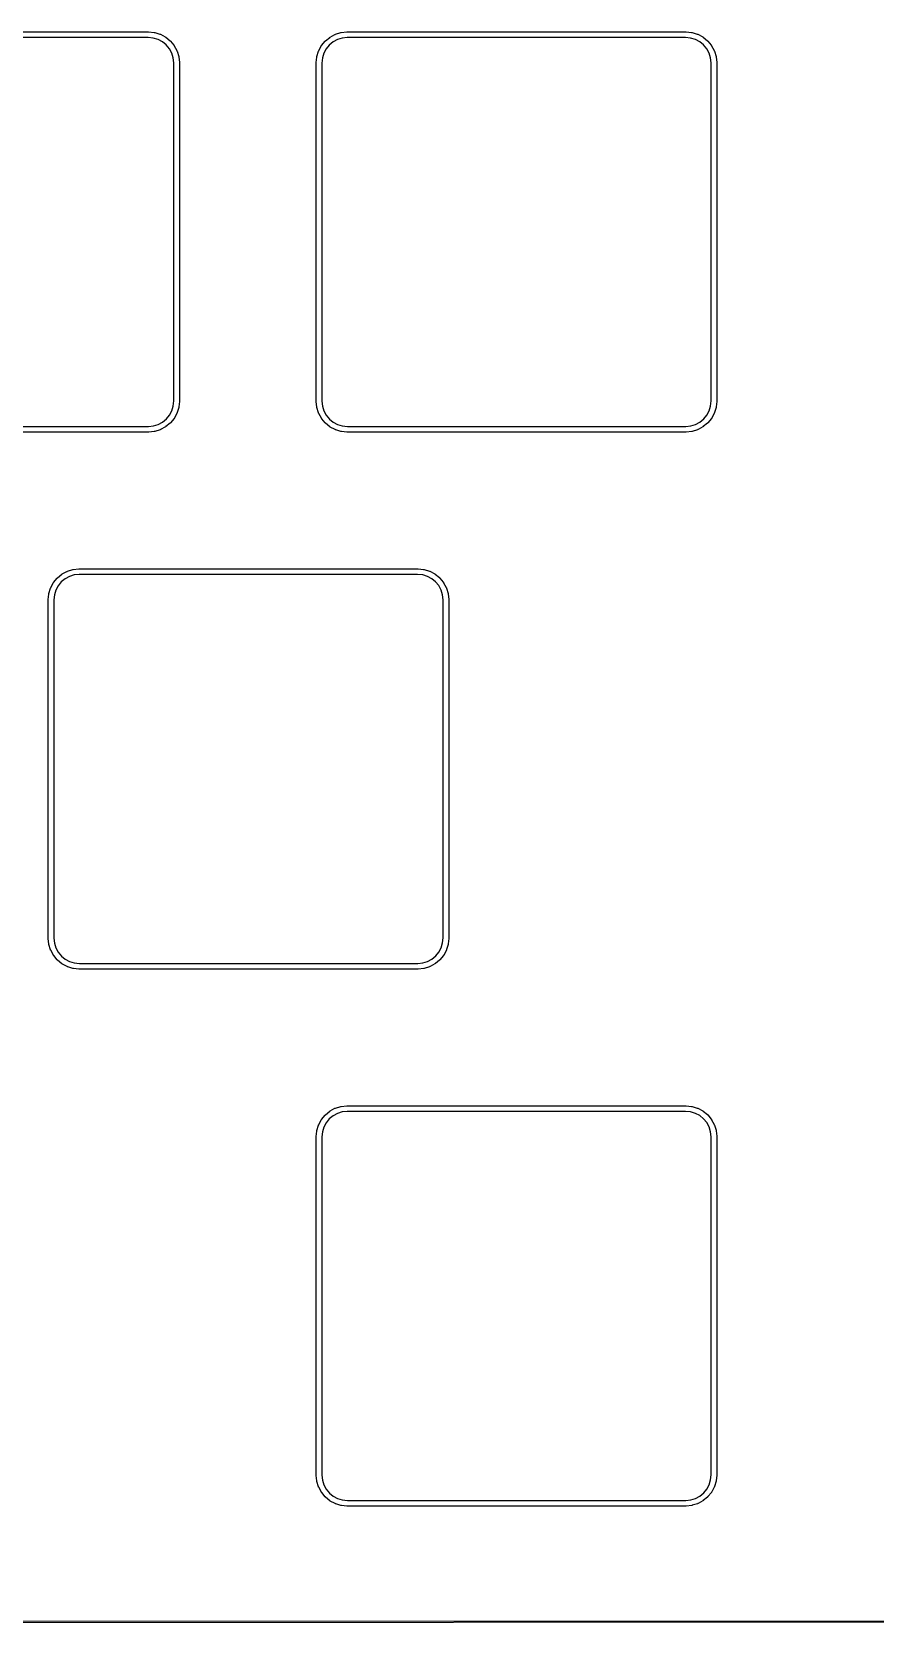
# Model space of a CAD drawing. Extents: x -16 to 302, y -161 to -39.
# Drawn here: x 202.7 to 232.6, y -160.6 to -104 of the extents above; entities that cross this region are included whole.
import ezdxf

# ---------------------------------------------------------------- set-up
doc = ezdxf.new("R2010")
doc.units = 0
doc.layers.add('BLACK', color=7, linetype='CONTINUOUS')

msp = doc.modelspace()

# ---------------------------------------------------------------- linework, layer by layer
at = {"layer": 'BLACK', "linetype": 'CONTINUOUS'}
for p, q in [((194.788, -104.027), (206.798, -104.027)), ((206.788, -104.227), (194.792, -104.227)), ((206.967, -104.245), (206.788, -104.227)), ((206.798, -104.027), (206.802, -104.028)), ((206.802, -104.028), (206.802, -104.028)), ((206.802, -104.028), (206.997, -104.047)), ((207.135, -104.296), (206.967, -104.245)), ((206.997, -104.047), (206.997, -104.047)), ((206.997, -104.047), (206.998, -104.047)), ((206.998, -104.047), (207.007, -104.049)), ((207.007, -104.049), (207.016, -104.051)), ((207.016, -104.051), (207.203, -104.107)), ((207.29, -104.378), (207.135, -104.296)), ((207.203, -104.107), (207.203, -104.107)), ((207.203, -104.107), (207.204, -104.107)), ((207.204, -104.107), (207.212, -104.111)), ((207.212, -104.111), (207.221, -104.114)), ((207.221, -104.114), (207.393, -104.206)), ((207.426, -104.489), (207.29, -104.378)), ((207.393, -104.206), (207.393, -104.206)), ((207.393, -104.206), (207.393, -104.206)), ((207.393, -104.206), (207.394, -104.207)), ((207.394, -104.207), (207.402, -104.212)), ((207.402, -104.212), (207.409, -104.217)), ((207.409, -104.217), (207.56, -104.34)), ((207.538, -104.624), (207.426, -104.489)), ((207.56, -104.34), (207.56, -104.34)), ((207.56, -104.34), (207.56, -104.34)), ((207.56, -104.34), (207.562, -104.341)), ((207.562, -104.341), (207.568, -104.348)), ((207.568, -104.348), (207.574, -104.354)), ((207.574, -104.354), (207.699, -104.504)), ((207.699, -104.504), (207.7, -104.505)), ((207.7, -104.505), (207.705, -104.513)), ((207.705, -104.513), (207.71, -104.521)), ((207.71, -104.521), (207.802, -104.692)), ((212.83, -104.699), (212.921, -104.527)), ((212.921, -104.527), (212.922, -104.526)), ((212.921, -104.527), (212.921, -104.527)), ((212.921, -104.527), (212.921, -104.527)), ((212.922, -104.526), (212.927, -104.518)), ((212.927, -104.518), (212.932, -104.511)), ((212.932, -104.511), (213.056, -104.359)), ((213.056, -104.358), (213.063, -104.352)), ((213.056, -104.359), (213.056, -104.358)), ((213.056, -104.359), (213.056, -104.359)), ((213.056, -104.359), (213.056, -104.359)), ((213.063, -104.352), (213.069, -104.346)), ((213.069, -104.346), (213.22, -104.221)), ((213.204, -104.493), (213.093, -104.63)), ((213.34, -104.382), (213.204, -104.493)), ((213.22, -104.221), (213.221, -104.22)), ((213.221, -104.22), (213.228, -104.215)), ((213.228, -104.215), (213.236, -104.21)), ((213.236, -104.21), (213.408, -104.117)), ((213.494, -104.298), (213.34, -104.382)), ((213.408, -104.117), (213.409, -104.117)), ((213.409, -104.117), (213.417, -104.113)), ((213.417, -104.113), (213.426, -104.11)), ((213.426, -104.11), (213.612, -104.052)), ((213.662, -104.246), (213.494, -104.298)), ((213.612, -104.052), (213.613, -104.052)), ((213.613, -104.052), (213.622, -104.05)), ((213.622, -104.05), (213.631, -104.048)), ((213.631, -104.048), (213.825, -104.028)), ((213.841, -104.227), (213.662, -104.246)), ((213.825, -104.028), (213.827, -104.028)), ((213.827, -104.028), (213.831, -104.028)), ((213.831, -104.028), (213.835, -104.027)), ((213.835, -104.027), (213.838, -104.027)), ((213.838, -104.027), (213.838, -104.027)), ((213.838, -104.027), (225.848, -104.027)), ((213.842, -104.227), (213.841, -104.227)), ((225.838, -104.227), (213.842, -104.227)), ((226.017, -104.245), (225.838, -104.227)), ((225.848, -104.027), (225.852, -104.028)), ((225.852, -104.028), (225.852, -104.028)), ((225.852, -104.028), (226.047, -104.047)), ((226.185, -104.296), (226.017, -104.245)), ((226.047, -104.047), (226.047, -104.047)), ((226.047, -104.047), (226.048, -104.047)), ((226.048, -104.047), (226.057, -104.049)), ((226.057, -104.049), (226.066, -104.051)), ((226.066, -104.051), (226.253, -104.107)), ((226.34, -104.378), (226.185, -104.296)), ((226.253, -104.107), (226.253, -104.107)), ((226.253, -104.107), (226.254, -104.107)), ((226.254, -104.107), (226.262, -104.111)), ((226.262, -104.111), (226.271, -104.114)), ((226.271, -104.114), (226.443, -104.206)), ((226.476, -104.489), (226.34, -104.378)), ((226.443, -104.206), (226.443, -104.206)), ((226.443, -104.206), (226.443, -104.206)), ((226.443, -104.206), (226.444, -104.207)), ((226.444, -104.207), (226.452, -104.212)), ((226.452, -104.212), (226.459, -104.217)), ((226.459, -104.217), (226.61, -104.34)), ((226.588, -104.624), (226.476, -104.489)), ((226.61, -104.34), (226.61, -104.34)), ((226.61, -104.34), (226.61, -104.34)), ((226.61, -104.34), (226.612, -104.341)), ((226.612, -104.341), (226.618, -104.348)), ((226.618, -104.348), (226.624, -104.354)), ((226.624, -104.354), (226.749, -104.504)), ((226.749, -104.504), (226.75, -104.505)), ((226.75, -104.505), (226.755, -104.513)), ((226.755, -104.513), (226.76, -104.521)), ((226.76, -104.521), (226.852, -104.692)), ((207.622, -104.779), (207.538, -104.624)), ((207.674, -104.946), (207.622, -104.779)), ((207.693, -105.126), (207.674, -104.946)), ((207.693, -105.127), (207.693, -105.126)), ((207.693, -117.122), (207.693, -105.127)), ((207.802, -104.692), (207.803, -104.693)), ((207.803, -104.693), (207.806, -104.702)), ((207.806, -104.702), (207.81, -104.71)), ((207.81, -104.71), (207.868, -104.897)), ((207.868, -104.897), (207.868, -104.898)), ((207.868, -104.898), (207.87, -104.907)), ((207.87, -104.907), (207.872, -104.916)), ((207.872, -104.916), (207.892, -105.11)), ((207.892, -105.11), (207.892, -105.111)), ((207.892, -105.111), (207.892, -105.116)), ((207.892, -105.116), (207.893, -105.12)), ((207.893, -105.12), (207.893, -105.122)), ((207.893, -105.122), (207.893, -105.122)), ((207.893, -105.122), (207.893, -117.132)), ((212.743, -105.118), (212.762, -104.923)), ((212.743, -105.122), (212.743, -105.118)), ((212.743, -105.118), (212.743, -105.118)), ((212.743, -117.132), (212.743, -105.122)), ((212.762, -104.922), (212.764, -104.913)), ((212.762, -104.923), (212.762, -104.922)), ((212.764, -104.913), (212.766, -104.904)), ((212.766, -104.904), (212.822, -104.717)), ((212.822, -104.717), (212.823, -104.716)), ((212.823, -104.716), (212.826, -104.708)), ((212.826, -104.708), (212.83, -104.699)), ((212.96, -104.953), (212.943, -105.132)), ((212.943, -105.132), (212.943, -117.127)), ((213.011, -104.785), (212.96, -104.953)), ((213.093, -104.63), (213.011, -104.785)), ((226.672, -104.779), (226.588, -104.624)), ((226.724, -104.946), (226.672, -104.779)), ((226.743, -105.126), (226.724, -104.946)), ((226.743, -105.127), (226.743, -105.126)), ((226.743, -117.122), (226.743, -105.127)), ((226.852, -104.692), (226.853, -104.693)), ((226.853, -104.693), (226.856, -104.702)), ((226.856, -104.702), (226.86, -104.71)), ((226.86, -104.71), (226.918, -104.897)), ((226.918, -104.897), (226.918, -104.898)), ((226.918, -104.898), (226.92, -104.907)), ((226.92, -104.907), (226.922, -104.916)), ((226.922, -104.916), (226.942, -105.11)), ((226.942, -105.11), (226.942, -105.111)), ((226.942, -105.111), (226.942, -105.116)), ((226.942, -105.116), (226.943, -105.12)), ((226.943, -105.12), (226.943, -105.122)), ((226.943, -105.122), (226.943, -105.122)), ((226.943, -105.122), (226.943, -117.132)), ((207.542, -117.625), (207.624, -117.47)), ((207.624, -117.47), (207.675, -117.302)), ((207.675, -117.302), (207.693, -117.122)), ((207.805, -117.555), (207.714, -117.728)), ((207.809, -117.547), (207.805, -117.555)), ((207.812, -117.539), (207.809, -117.547)), ((207.813, -117.537), (207.812, -117.539)), ((207.869, -117.35), (207.813, -117.537)), ((207.871, -117.342), (207.869, -117.35)), ((207.873, -117.333), (207.871, -117.342)), ((207.892, -117.137), (207.873, -117.331)), ((207.873, -117.331), (207.873, -117.333)), ((207.893, -117.132), (207.892, -117.137)), ((207.892, -117.137), (207.892, -117.137)), ((212.743, -117.135), (212.743, -117.132)), ((212.743, -117.132), (212.743, -117.132)), ((212.743, -117.139), (212.743, -117.135)), ((212.743, -117.143), (212.743, -117.139)), ((212.743, -117.145), (212.743, -117.143)), ((212.764, -117.339), (212.743, -117.145)), ((212.765, -117.348), (212.764, -117.339)), ((212.767, -117.357), (212.765, -117.348)), ((212.767, -117.358), (212.767, -117.357)), ((212.825, -117.544), (212.767, -117.358)), ((212.829, -117.553), (212.825, -117.544)), ((212.832, -117.561), (212.829, -117.553)), ((212.833, -117.562), (212.832, -117.561)), ((212.926, -117.734), (212.833, -117.562)), ((212.833, -117.562), (212.833, -117.562)), ((212.833, -117.562), (212.833, -117.562)), ((212.943, -117.127), (212.943, -117.129)), ((212.943, -117.129), (212.961, -117.308)), ((212.961, -117.308), (213.013, -117.476)), ((213.013, -117.476), (213.097, -117.63)), ((226.592, -117.625), (226.674, -117.47)), ((226.674, -117.47), (226.725, -117.302)), ((226.725, -117.302), (226.743, -117.122)), ((226.855, -117.555), (226.764, -117.728)), ((226.859, -117.547), (226.855, -117.555)), ((226.862, -117.539), (226.859, -117.547)), ((226.863, -117.537), (226.862, -117.539)), ((226.919, -117.35), (226.863, -117.537)), ((226.921, -117.342), (226.919, -117.35)), ((226.923, -117.333), (226.921, -117.342)), ((226.942, -117.137), (226.923, -117.331)), ((226.923, -117.331), (226.923, -117.333)), ((226.943, -117.132), (226.942, -117.137)), ((226.942, -117.137), (226.942, -117.137)), ((194.797, -118.027), (206.793, -118.027)), ((206.793, -118.027), (206.794, -118.027)), ((206.794, -118.027), (206.973, -118.008)), ((206.973, -118.008), (207.141, -117.957)), ((207.141, -117.957), (207.296, -117.873)), ((207.226, -118.138), (207.218, -118.141)), ((207.228, -118.137), (207.226, -118.138)), ((207.399, -118.044), (207.228, -118.137)), ((207.228, -118.137), (207.228, -118.137)), ((207.228, -118.137), (207.228, -118.137)), ((207.296, -117.873), (207.431, -117.761)), ((207.407, -118.039), (207.399, -118.044)), ((207.414, -118.034), (207.407, -118.039)), ((207.416, -118.033), (207.414, -118.034)), ((207.566, -117.909), (207.416, -118.033)), ((207.431, -117.761), (207.542, -117.625)), ((207.572, -117.903), (207.566, -117.909)), ((207.579, -117.896), (207.572, -117.903)), ((207.58, -117.895), (207.579, -117.896)), ((207.703, -117.744), (207.58, -117.895)), ((207.58, -117.895), (207.58, -117.895)), ((207.58, -117.895), (207.58, -117.895)), ((207.708, -117.736), (207.703, -117.744)), ((207.713, -117.729), (207.708, -117.736)), ((207.714, -117.728), (207.713, -117.729)), ((207.714, -117.728), (207.714, -117.728)), ((207.714, -117.728), (207.714, -117.728)), ((212.931, -117.742), (212.926, -117.734)), ((212.936, -117.749), (212.931, -117.742)), ((212.937, -117.75), (212.936, -117.749)), ((213.061, -117.901), (212.937, -117.75)), ((213.067, -117.907), (213.061, -117.901)), ((213.074, -117.913), (213.067, -117.907)), ((213.075, -117.914), (213.074, -117.913)), ((213.226, -118.038), (213.075, -117.914)), ((213.075, -117.914), (213.075, -117.914)), ((213.075, -117.914), (213.075, -117.914)), ((213.097, -117.63), (213.209, -117.766)), ((213.209, -117.766), (213.345, -117.877)), ((213.234, -118.043), (213.226, -118.038)), ((213.241, -118.048), (213.234, -118.043)), ((213.242, -118.049), (213.241, -118.048)), ((213.415, -118.14), (213.242, -118.049)), ((213.242, -118.049), (213.242, -118.049)), ((213.242, -118.049), (213.242, -118.049)), ((213.345, -117.877), (213.5, -117.959)), ((213.5, -117.959), (213.668, -118.01)), ((213.668, -118.01), (213.847, -118.027)), ((213.847, -118.027), (225.843, -118.027)), ((225.843, -118.027), (225.844, -118.027)), ((225.844, -118.027), (226.023, -118.008)), ((226.023, -118.008), (226.191, -117.957)), ((226.191, -117.957), (226.346, -117.873)), ((226.276, -118.138), (226.268, -118.141)), ((226.278, -118.137), (226.276, -118.138)), ((226.449, -118.044), (226.278, -118.137)), ((226.278, -118.137), (226.278, -118.137)), ((226.278, -118.137), (226.278, -118.137)), ((226.346, -117.873), (226.481, -117.761)), ((226.457, -118.039), (226.449, -118.044)), ((226.464, -118.034), (226.457, -118.039)), ((226.466, -118.033), (226.464, -118.034)), ((226.616, -117.909), (226.466, -118.033)), ((226.481, -117.761), (226.592, -117.625)), ((226.622, -117.903), (226.616, -117.909)), ((226.629, -117.896), (226.622, -117.903)), ((226.63, -117.895), (226.629, -117.896)), ((226.753, -117.744), (226.63, -117.895)), ((226.63, -117.895), (226.63, -117.895)), ((226.63, -117.895), (226.63, -117.895)), ((226.758, -117.736), (226.753, -117.744)), ((226.763, -117.729), (226.758, -117.736)), ((226.764, -117.728), (226.763, -117.729)), ((226.764, -117.728), (226.764, -117.728)), ((226.764, -117.728), (226.764, -117.728)), ((206.798, -118.227), (194.788, -118.227)), ((206.8, -118.227), (206.798, -118.227)), ((206.798, -118.227), (206.798, -118.227)), ((206.804, -118.227), (206.8, -118.227)), ((206.809, -118.227), (206.804, -118.227)), ((206.81, -118.227), (206.809, -118.227)), ((207.004, -118.206), (206.81, -118.227)), ((207.013, -118.205), (207.004, -118.206)), ((207.022, -118.203), (207.013, -118.205)), ((207.023, -118.202), (207.022, -118.203)), ((207.21, -118.145), (207.023, -118.202)), ((207.218, -118.141), (207.21, -118.145)), ((213.423, -118.144), (213.415, -118.14)), ((213.431, -118.147), (213.423, -118.144)), ((213.433, -118.148), (213.431, -118.147)), ((213.619, -118.204), (213.433, -118.148)), ((213.628, -118.206), (213.619, -118.204)), ((213.637, -118.208), (213.628, -118.206)), ((213.639, -118.208), (213.637, -118.208)), ((213.833, -118.227), (213.639, -118.208)), ((213.639, -118.208), (213.639, -118.208)), ((213.838, -118.227), (213.833, -118.227)), ((213.833, -118.227), (213.833, -118.227)), ((225.848, -118.227), (213.838, -118.227)), ((225.85, -118.227), (225.848, -118.227)), ((225.848, -118.227), (225.848, -118.227)), ((225.854, -118.227), (225.85, -118.227)), ((225.859, -118.227), (225.854, -118.227)), ((225.86, -118.227), (225.859, -118.227)), ((226.054, -118.206), (225.86, -118.227)), ((226.063, -118.205), (226.054, -118.206)), ((226.072, -118.203), (226.063, -118.205)), ((226.073, -118.202), (226.072, -118.203)), ((226.26, -118.145), (226.073, -118.202)), ((226.268, -118.141), (226.26, -118.145)), ((203.736, -123.26), (203.908, -123.167)), ((203.908, -123.167), (203.909, -123.167)), ((203.909, -123.167), (203.918, -123.163)), ((203.918, -123.163), (203.926, -123.16)), ((203.926, -123.16), (204.112, -123.102)), ((204.112, -123.102), (204.114, -123.102)), ((204.114, -123.102), (204.123, -123.1)), ((204.123, -123.1), (204.131, -123.098)), ((204.131, -123.098), (204.326, -123.078)), ((204.326, -123.078), (204.327, -123.078)), ((204.327, -123.078), (204.331, -123.078)), ((204.331, -123.078), (204.336, -123.077)), ((204.336, -123.077), (204.338, -123.077)), ((204.338, -123.077), (204.338, -123.077)), ((204.338, -123.077), (216.348, -123.077)), ((216.348, -123.077), (216.353, -123.078)), ((216.353, -123.078), (216.353, -123.078)), ((216.353, -123.078), (216.547, -123.097)), ((216.547, -123.097), (216.547, -123.097)), ((216.547, -123.097), (216.548, -123.097)), ((216.548, -123.097), (216.557, -123.099)), ((216.557, -123.099), (216.566, -123.101)), ((216.566, -123.101), (216.753, -123.157)), ((216.753, -123.157), (216.753, -123.157)), ((216.753, -123.157), (216.754, -123.157)), ((216.754, -123.157), (216.763, -123.161)), ((216.763, -123.161), (216.771, -123.164)), ((216.771, -123.164), (216.943, -123.256)), ((203.266, -123.954), (203.323, -123.767)), ((203.323, -123.766), (203.327, -123.758)), ((203.323, -123.767), (203.323, -123.766)), ((203.327, -123.758), (203.33, -123.749)), ((203.33, -123.749), (203.422, -123.577)), ((203.422, -123.576), (203.428, -123.568)), ((203.422, -123.577), (203.422, -123.576)), ((203.422, -123.577), (203.422, -123.577)), ((203.422, -123.577), (203.422, -123.577)), ((203.428, -123.568), (203.433, -123.561)), ((203.433, -123.561), (203.556, -123.409)), ((203.594, -123.68), (203.511, -123.835)), ((203.556, -123.409), (203.557, -123.408)), ((203.556, -123.409), (203.556, -123.409)), ((203.556, -123.409), (203.556, -123.409)), ((203.557, -123.408), (203.563, -123.402)), ((203.563, -123.402), (203.57, -123.396)), ((203.57, -123.396), (203.72, -123.271)), ((203.705, -123.543), (203.594, -123.68)), ((203.84, -123.432), (203.705, -123.543)), ((203.72, -123.271), (203.721, -123.27)), ((203.721, -123.27), (203.729, -123.265)), ((203.729, -123.265), (203.736, -123.26)), ((203.994, -123.348), (203.84, -123.432)), ((204.162, -123.296), (203.994, -123.348)), ((204.341, -123.277), (204.162, -123.296)), ((204.343, -123.277), (204.341, -123.277)), ((216.338, -123.277), (204.343, -123.277)), ((216.518, -123.295), (216.338, -123.277)), ((216.686, -123.346), (216.518, -123.295)), ((216.841, -123.428), (216.686, -123.346)), ((216.977, -123.539), (216.841, -123.428)), ((216.943, -123.256), (216.943, -123.256)), ((216.943, -123.256), (216.943, -123.256)), ((216.943, -123.256), (216.945, -123.257)), ((216.945, -123.257), (216.952, -123.262)), ((216.952, -123.262), (216.96, -123.267)), ((216.96, -123.267), (217.111, -123.39)), ((217.089, -123.674), (216.977, -123.539)), ((217.172, -123.829), (217.089, -123.674)), ((217.111, -123.39), (217.111, -123.39)), ((217.111, -123.39), (217.111, -123.39)), ((217.111, -123.39), (217.112, -123.391)), ((217.112, -123.391), (217.118, -123.398)), ((217.118, -123.398), (217.125, -123.404)), ((217.125, -123.404), (217.249, -123.554)), ((217.249, -123.554), (217.25, -123.555)), ((217.25, -123.555), (217.255, -123.563)), ((217.255, -123.563), (217.26, -123.571)), ((217.26, -123.571), (217.353, -123.742)), ((217.353, -123.742), (217.353, -123.743)), ((217.353, -123.743), (217.357, -123.752)), ((217.357, -123.752), (217.36, -123.76)), ((217.36, -123.76), (217.418, -123.947)), ((203.243, -124.168), (203.263, -123.973)), ((203.243, -124.172), (203.243, -124.168)), ((203.243, -124.168), (203.243, -124.168)), ((203.243, -136.182), (203.243, -124.172)), ((203.263, -123.972), (203.265, -123.963)), ((203.263, -123.973), (203.263, -123.972)), ((203.265, -123.963), (203.266, -123.954)), ((203.461, -124.003), (203.443, -124.182)), ((203.443, -124.182), (203.443, -136.177)), ((203.511, -123.835), (203.461, -124.003)), ((217.224, -123.996), (217.172, -123.829)), ((217.243, -124.176), (217.224, -123.996)), ((217.243, -124.177), (217.243, -124.176)), ((217.243, -136.172), (217.243, -124.177)), ((217.418, -123.947), (217.419, -123.948)), ((217.419, -123.948), (217.42, -123.957)), ((217.42, -123.957), (217.422, -123.966)), ((217.422, -123.966), (217.442, -124.16)), ((217.442, -124.16), (217.443, -124.161)), ((217.443, -124.161), (217.443, -124.166)), ((217.443, -124.166), (217.443, -124.17)), ((217.443, -124.17), (217.443, -124.172)), ((217.443, -124.172), (217.443, -124.172)), ((217.443, -124.172), (217.443, -136.182)), ((203.243, -136.185), (203.243, -136.182)), ((203.243, -136.182), (203.243, -136.182)), ((203.243, -136.189), (203.243, -136.185)), ((203.243, -136.193), (203.243, -136.189)), ((203.244, -136.195), (203.243, -136.193)), ((203.264, -136.389), (203.244, -136.195)), ((203.443, -136.177), (203.443, -136.179)), ((203.443, -136.179), (203.462, -136.358)), ((217.225, -136.352), (217.243, -136.172)), ((217.443, -136.187), (217.423, -136.381)), ((217.443, -136.182), (217.443, -136.187)), ((217.443, -136.187), (217.443, -136.187)), ((203.266, -136.398), (203.264, -136.389)), ((203.267, -136.407), (203.266, -136.398)), ((203.268, -136.408), (203.267, -136.407)), ((203.326, -136.594), (203.268, -136.408)), ((203.329, -136.603), (203.326, -136.594)), ((203.333, -136.611), (203.329, -136.603)), ((203.333, -136.612), (203.333, -136.611)), ((203.426, -136.784), (203.333, -136.612)), ((203.333, -136.612), (203.333, -136.612)), ((203.333, -136.612), (203.333, -136.612)), ((203.431, -136.792), (203.426, -136.784)), ((203.436, -136.799), (203.431, -136.792)), ((203.462, -136.358), (203.514, -136.526)), ((203.514, -136.526), (203.597, -136.68)), ((203.597, -136.68), (203.709, -136.816)), ((216.981, -136.811), (217.092, -136.675)), ((217.092, -136.675), (217.175, -136.52)), ((217.175, -136.52), (217.225, -136.352)), ((217.258, -136.786), (217.253, -136.794)), ((217.264, -136.779), (217.258, -136.786)), ((217.356, -136.605), (217.264, -136.778)), ((217.264, -136.778), (217.264, -136.778)), ((217.264, -136.778), (217.264, -136.778)), ((217.264, -136.778), (217.264, -136.779)), ((217.359, -136.597), (217.356, -136.605)), ((217.363, -136.589), (217.359, -136.597)), ((217.42, -136.4), (217.363, -136.587)), ((217.363, -136.587), (217.363, -136.589)), ((217.421, -136.392), (217.42, -136.4)), ((217.423, -136.383), (217.421, -136.392)), ((217.423, -136.381), (217.423, -136.383)), ((203.437, -136.8), (203.436, -136.799)), ((203.561, -136.951), (203.437, -136.8)), ((203.568, -136.957), (203.561, -136.951)), ((203.574, -136.963), (203.568, -136.957)), ((203.575, -136.964), (203.574, -136.963)), ((203.726, -137.088), (203.575, -136.964)), ((203.575, -136.964), (203.575, -136.964)), ((203.575, -136.964), (203.575, -136.964)), ((203.709, -136.816), (203.845, -136.927)), ((203.734, -137.093), (203.726, -137.088)), ((203.741, -137.098), (203.734, -137.093)), ((203.743, -137.099), (203.741, -137.098)), ((203.915, -137.19), (203.743, -137.099)), ((203.743, -137.099), (203.743, -137.099)), ((203.743, -137.099), (203.743, -137.099)), ((203.845, -136.927), (204, -137.009)), ((203.923, -137.194), (203.915, -137.19)), ((203.932, -137.197), (203.923, -137.194)), ((203.933, -137.198), (203.932, -137.197)), ((204.12, -137.254), (203.933, -137.198)), ((204, -137.009), (204.168, -137.06)), ((204.129, -137.256), (204.12, -137.254)), ((204.138, -137.258), (204.129, -137.256)), ((204.139, -137.258), (204.138, -137.258)), ((204.333, -137.277), (204.139, -137.258)), ((204.139, -137.258), (204.139, -137.258)), ((204.168, -137.06), (204.348, -137.077)), ((204.338, -137.277), (204.333, -137.277)), ((204.333, -137.277), (204.333, -137.277)), ((216.348, -137.277), (204.338, -137.277)), ((204.348, -137.077), (216.343, -137.077)), ((216.343, -137.077), (216.345, -137.077)), ((216.345, -137.077), (216.524, -137.058)), ((216.35, -137.277), (216.348, -137.277)), ((216.348, -137.277), (216.348, -137.277)), ((216.355, -137.277), (216.35, -137.277)), ((216.359, -137.277), (216.355, -137.277)), ((216.36, -137.277), (216.359, -137.277)), ((216.555, -137.256), (216.36, -137.277)), ((216.524, -137.058), (216.692, -137.007)), ((216.563, -137.255), (216.555, -137.256)), ((216.572, -137.253), (216.563, -137.255)), ((216.574, -137.252), (216.572, -137.253)), ((216.76, -137.195), (216.574, -137.252)), ((216.692, -137.007), (216.846, -136.923)), ((216.768, -137.191), (216.76, -137.195)), ((216.777, -137.188), (216.768, -137.191)), ((216.778, -137.187), (216.777, -137.188)), ((216.95, -137.094), (216.778, -137.187)), ((216.778, -137.187), (216.778, -137.187)), ((216.778, -137.187), (216.778, -137.187)), ((216.846, -136.923), (216.981, -136.811)), ((216.957, -137.089), (216.95, -137.094)), ((216.965, -137.084), (216.957, -137.089)), ((216.966, -137.083), (216.965, -137.084)), ((217.116, -136.959), (216.966, -137.083)), ((217.123, -136.953), (217.116, -136.959)), ((217.129, -136.946), (217.123, -136.953)), ((217.13, -136.945), (217.129, -136.946)), ((217.253, -136.794), (217.13, -136.945)), ((217.13, -136.945), (217.13, -136.945)), ((217.13, -136.945), (217.13, -136.945)), ((213.069, -142.446), (213.22, -142.321)), ((213.22, -142.321), (213.221, -142.32)), ((213.221, -142.32), (213.228, -142.315)), ((213.228, -142.315), (213.236, -142.31)), ((213.236, -142.31), (213.408, -142.217)), ((213.494, -142.398), (213.34, -142.482)), ((213.408, -142.217), (213.409, -142.217)), ((213.409, -142.217), (213.417, -142.213)), ((213.417, -142.213), (213.426, -142.21)), ((213.426, -142.21), (213.612, -142.152)), ((213.662, -142.346), (213.494, -142.398)), ((213.612, -142.152), (213.613, -142.152)), ((213.613, -142.152), (213.622, -142.15)), ((213.622, -142.15), (213.631, -142.148)), ((213.631, -142.148), (213.825, -142.128)), ((213.841, -142.327), (213.662, -142.346)), ((213.825, -142.128), (213.827, -142.128)), ((213.827, -142.128), (213.831, -142.128)), ((213.831, -142.128), (213.835, -142.127)), ((213.835, -142.127), (213.838, -142.127)), ((213.838, -142.127), (213.838, -142.127)), ((213.838, -142.127), (225.848, -142.127)), ((213.842, -142.327), (213.841, -142.327)), ((225.838, -142.327), (213.842, -142.327)), ((226.017, -142.345), (225.838, -142.327)), ((225.848, -142.127), (225.852, -142.128)), ((225.852, -142.128), (225.852, -142.128)), ((225.852, -142.128), (226.047, -142.147)), ((226.185, -142.396), (226.017, -142.345)), ((226.047, -142.147), (226.047, -142.147)), ((226.047, -142.147), (226.048, -142.147)), ((226.048, -142.147), (226.057, -142.149)), ((226.057, -142.149), (226.066, -142.151)), ((226.066, -142.151), (226.253, -142.207)), ((226.34, -142.478), (226.185, -142.396)), ((226.253, -142.207), (226.253, -142.207)), ((226.253, -142.207), (226.254, -142.207)), ((226.254, -142.207), (226.262, -142.211)), ((226.262, -142.211), (226.271, -142.214)), ((226.271, -142.214), (226.443, -142.306)), ((226.443, -142.306), (226.443, -142.306)), ((226.443, -142.306), (226.443, -142.306)), ((226.443, -142.306), (226.444, -142.307)), ((226.444, -142.307), (226.452, -142.312)), ((226.452, -142.312), (226.459, -142.317)), ((226.459, -142.317), (226.61, -142.44)), ((226.61, -142.44), (226.61, -142.44)), ((226.61, -142.44), (226.61, -142.44)), ((226.61, -142.44), (226.612, -142.441)), ((226.612, -142.441), (226.618, -142.448)), ((212.764, -143.013), (212.766, -143.004)), ((212.766, -143.004), (212.822, -142.817)), ((212.822, -142.817), (212.823, -142.816)), ((212.823, -142.816), (212.826, -142.808)), ((212.826, -142.808), (212.83, -142.799)), ((212.83, -142.799), (212.921, -142.627)), ((212.921, -142.627), (212.922, -142.626)), ((212.921, -142.627), (212.921, -142.627)), ((212.921, -142.627), (212.921, -142.627)), ((212.922, -142.626), (212.927, -142.618)), ((212.927, -142.618), (212.932, -142.611)), ((212.932, -142.611), (213.056, -142.459)), ((213.011, -142.885), (212.96, -143.053)), ((213.093, -142.73), (213.011, -142.885)), ((213.056, -142.458), (213.063, -142.452)), ((213.056, -142.459), (213.056, -142.458)), ((213.056, -142.459), (213.056, -142.459)), ((213.056, -142.459), (213.056, -142.459)), ((213.063, -142.452), (213.069, -142.446)), ((213.204, -142.593), (213.093, -142.73)), ((213.34, -142.482), (213.204, -142.593)), ((226.476, -142.589), (226.34, -142.478)), ((226.588, -142.724), (226.476, -142.589)), ((226.672, -142.879), (226.588, -142.724)), ((226.618, -142.448), (226.624, -142.454)), ((226.624, -142.454), (226.749, -142.604)), ((226.724, -143.046), (226.672, -142.879)), ((226.749, -142.604), (226.75, -142.605)), ((226.75, -142.605), (226.755, -142.613)), ((226.755, -142.613), (226.76, -142.621)), ((226.76, -142.621), (226.852, -142.792)), ((226.852, -142.792), (226.853, -142.793)), ((226.853, -142.793), (226.856, -142.802)), ((226.856, -142.802), (226.86, -142.81)), ((226.86, -142.81), (226.918, -142.997)), ((226.918, -142.997), (226.918, -142.998)), ((226.918, -142.998), (226.92, -143.007)), ((226.92, -143.007), (226.922, -143.016)), ((212.743, -143.218), (212.762, -143.023)), ((212.743, -143.222), (212.743, -143.218)), ((212.743, -143.218), (212.743, -143.218)), ((212.743, -155.232), (212.743, -143.222)), ((212.762, -143.022), (212.764, -143.013)), ((212.762, -143.023), (212.762, -143.022)), ((212.96, -143.053), (212.943, -143.232)), ((212.943, -143.232), (212.943, -155.227)), ((226.743, -143.226), (226.724, -143.046)), ((226.743, -143.227), (226.743, -143.226)), ((226.743, -155.222), (226.743, -143.227)), ((226.922, -143.016), (226.942, -143.21)), ((226.942, -143.21), (226.942, -143.211)), ((226.942, -143.211), (226.942, -143.216)), ((226.942, -143.216), (226.943, -143.22)), ((226.943, -143.22), (226.943, -143.222)), ((226.943, -143.222), (226.943, -143.222)), ((226.943, -143.222), (226.943, -155.232)), ((212.743, -155.235), (212.743, -155.232)), ((212.743, -155.232), (212.743, -155.232)), ((212.743, -155.239), (212.743, -155.235)), ((212.743, -155.243), (212.743, -155.239)), ((212.743, -155.245), (212.743, -155.243)), ((212.764, -155.439), (212.743, -155.245)), ((212.765, -155.448), (212.764, -155.439)), ((212.943, -155.227), (212.943, -155.229)), ((212.943, -155.229), (212.961, -155.408)), ((212.961, -155.408), (213.013, -155.576)), ((226.674, -155.57), (226.725, -155.402)), ((226.725, -155.402), (226.743, -155.222)), ((226.921, -155.442), (226.919, -155.45)), ((226.923, -155.433), (226.921, -155.442)), ((226.942, -155.237), (226.923, -155.431)), ((226.923, -155.431), (226.923, -155.433)), ((226.943, -155.232), (226.942, -155.237)), ((226.942, -155.237), (226.942, -155.237)), ((212.767, -155.457), (212.765, -155.448)), ((212.767, -155.458), (212.767, -155.457)), ((212.825, -155.644), (212.767, -155.458)), ((212.829, -155.653), (212.825, -155.644)), ((212.832, -155.661), (212.829, -155.653)), ((212.833, -155.662), (212.832, -155.661)), ((212.926, -155.834), (212.833, -155.662)), ((212.833, -155.662), (212.833, -155.662)), ((212.833, -155.662), (212.833, -155.662)), ((212.931, -155.842), (212.926, -155.834)), ((212.936, -155.849), (212.931, -155.842)), ((212.937, -155.85), (212.936, -155.849)), ((213.061, -156.001), (212.937, -155.85)), ((213.013, -155.576), (213.097, -155.73)), ((213.067, -156.007), (213.061, -156.001)), ((213.074, -156.013), (213.067, -156.007)), ((213.097, -155.73), (213.209, -155.866)), ((213.209, -155.866), (213.345, -155.977)), ((213.345, -155.977), (213.5, -156.059)), ((226.191, -156.057), (226.346, -155.973)), ((226.346, -155.973), (226.481, -155.861)), ((226.616, -156.009), (226.466, -156.133)), ((226.481, -155.861), (226.592, -155.725)), ((226.592, -155.725), (226.674, -155.57)), ((226.622, -156.003), (226.616, -156.009)), ((226.629, -155.996), (226.622, -156.003)), ((226.63, -155.995), (226.629, -155.996)), ((226.753, -155.844), (226.63, -155.995)), ((226.63, -155.995), (226.63, -155.995)), ((226.63, -155.995), (226.63, -155.995)), ((226.758, -155.836), (226.753, -155.844)), ((226.763, -155.829), (226.758, -155.836)), ((226.764, -155.828), (226.763, -155.829)), ((226.855, -155.655), (226.764, -155.828)), ((226.764, -155.828), (226.764, -155.828)), ((226.764, -155.828), (226.764, -155.828)), ((226.859, -155.647), (226.855, -155.655)), ((226.862, -155.639), (226.859, -155.647)), ((226.863, -155.637), (226.862, -155.639)), ((226.919, -155.45), (226.863, -155.637)), ((213.075, -156.014), (213.074, -156.013)), ((213.226, -156.138), (213.075, -156.014)), ((213.075, -156.014), (213.075, -156.014)), ((213.075, -156.014), (213.075, -156.014)), ((213.234, -156.143), (213.226, -156.138)), ((213.241, -156.148), (213.234, -156.143)), ((213.242, -156.149), (213.241, -156.148)), ((213.415, -156.24), (213.242, -156.149)), ((213.242, -156.149), (213.242, -156.149)), ((213.242, -156.149), (213.242, -156.149)), ((213.423, -156.244), (213.415, -156.24)), ((213.431, -156.247), (213.423, -156.244)), ((213.433, -156.248), (213.431, -156.247)), ((213.619, -156.304), (213.433, -156.248)), ((213.5, -156.059), (213.668, -156.11)), ((213.628, -156.306), (213.619, -156.304)), ((213.637, -156.308), (213.628, -156.306)), ((213.639, -156.308), (213.637, -156.308)), ((213.833, -156.327), (213.639, -156.308)), ((213.639, -156.308), (213.639, -156.308)), ((213.668, -156.11), (213.847, -156.127)), ((213.838, -156.327), (213.833, -156.327)), ((213.833, -156.327), (213.833, -156.327)), ((225.848, -156.327), (213.838, -156.327)), ((213.847, -156.127), (225.843, -156.127)), ((225.843, -156.127), (225.844, -156.127)), ((225.844, -156.127), (226.023, -156.108)), ((225.85, -156.327), (225.848, -156.327)), ((225.848, -156.327), (225.848, -156.327)), ((225.854, -156.327), (225.85, -156.327)), ((225.859, -156.327), (225.854, -156.327)), ((225.86, -156.327), (225.859, -156.327)), ((226.054, -156.306), (225.86, -156.327)), ((226.023, -156.108), (226.191, -156.057)), ((226.063, -156.305), (226.054, -156.306)), ((226.072, -156.303), (226.063, -156.305)), ((226.073, -156.302), (226.072, -156.303)), ((226.26, -156.245), (226.073, -156.302)), ((226.268, -156.241), (226.26, -156.245)), ((226.276, -156.238), (226.268, -156.241)), ((226.278, -156.237), (226.276, -156.238)), ((226.449, -156.144), (226.278, -156.237)), ((226.278, -156.237), (226.278, -156.237)), ((226.278, -156.237), (226.278, -156.237)), ((226.457, -156.139), (226.449, -156.144)), ((226.464, -156.134), (226.457, -156.139)), ((226.466, -156.133), (226.464, -156.134)), ((297.816, -160.426), (-12.0662, -160.553)), ((-12.0638, -160.503), (297.815, -160.376))]:
    msp.add_line(p, q, dxfattribs=at)

doc.saveas('drawing.dxf')
